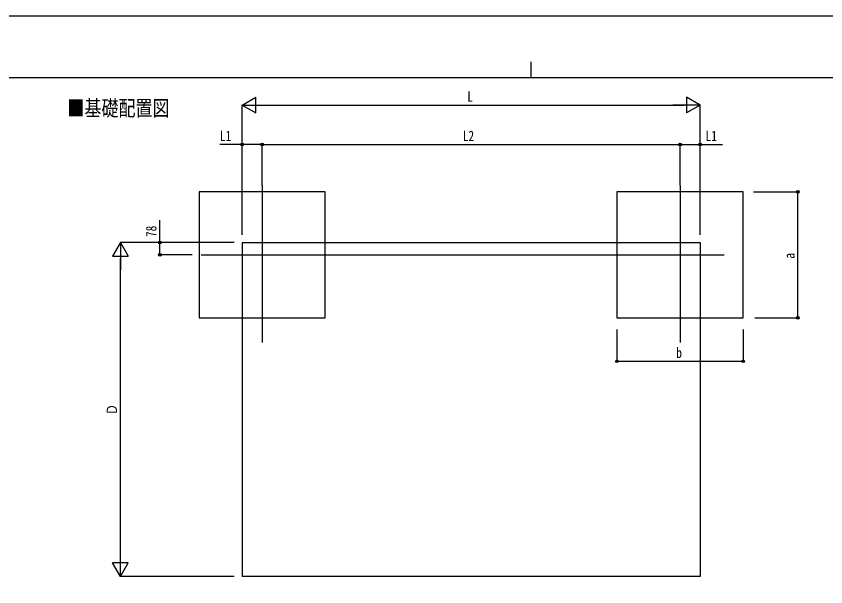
# Model space of a CAD drawing. Units: millimetres, scale not verified. Extents: x -8410 to 8410, y -5940 to 5940.
# Drawn here: x -3275 to 1861, y 2321 to 5940 of the extents above; entities that cross this region are included whole.
import ezdxf
from ezdxf.enums import TextEntityAlignment as Align

# ---------------------------------------------------------------- set-up
doc = ezdxf.new("R2010")
doc.units = ezdxf.units.MM
doc.header["$LTSCALE"] = 30
for name, color, linetype in [('0-2_USER1', 3, 'Continuous'), ('0-3_YKK_12', 2, 'Continuous'), ('0-5_YKK_A1', 4, 'Continuous'), ('0-6_YKK_D', 6, 'Continuous'), ('0-7_YKK_ZWAK', 7, 'Continuous')]:
    doc.layers.add(name, color=color, linetype=linetype)
doc.styles.add('ＭＳ ゴシック', font='')
doc.styles.get('ＭＳ ゴシック').set_extended_font_data('MS Gothic')

msp = doc.modelspace()

# ---------------------------------------------------------------- linework, layer by layer
at = {"layer": '0-3_YKK_12'}
for p, q in [((-1713.92, 4866.52), (-1713.92, 3871.35)), ((936.08, 4866.52), (936.08, 3871.35)), ((-2101.88, 4426.43), (1217.22, 4426.43))]:
    msp.add_line(p, q, dxfattribs=at)
at = {"layer": '0-5_YKK_A1'}
for p, q in [((-1840.92, 4504.23), (1063.08, 4504.23)), ((-1840.92, 4504.23), (-1840.92, 2385.85)), ((1063.08, 4504.23), (1063.08, 2385.85)), ((1063.08, 2385.85), (-1840.92, 2385.85))]:
    msp.add_line(p, q, dxfattribs=at)
for points in [[(-2113.92, 4026.43), (-1313.92, 4026.43), (-1313.92, 4826.43), (-2113.92, 4826.43)], [(536.08, 4026.43), (1336.08, 4026.43), (1336.08, 4826.43), (536.08, 4826.43)]]:
    msp.add_lwpolyline(points, close=True, dxfattribs=at)
at = {"layer": '0-6_YKK_D'}
for p, q in [((-1840.92, 5376.43), (-1754.31, 5426.43)), ((-1754.31, 5326.43), (-1754.31, 5426.43)), ((1063.08, 5376.43), (976.48, 5426.43)), ((976.48, 5426.43), (976.48, 5326.43)), ((-1840.92, 4554.23), (-1840.92, 5377.43)), ((-1840.92, 5376.43), (-1754.31, 5326.43)), ((-1840.92, 5376.43), (-1667.71, 5376.43)), ((-1740.92, 5376.43), (963.08, 5376.43)), ((1063.08, 5376.43), (889.88, 5376.43)), ((1063.08, 5376.43), (976.48, 5326.43)), ((1063.08, 4554.23), (1063.08, 5377.43)), ((-1840.92, 4554.23), (-1840.92, 5127.43)), ((-1713.92, 4866.52), (-1713.92, 5127.43)), ((-1713.92, 4866.52), (-1713.92, 5127.43)), ((-1713.92, 5126.43), (936.08, 5126.43)), ((936.08, 4866.52), (936.08, 5127.43)), ((936.08, 4866.52), (936.08, 5127.43)), ((1063.08, 4554.23), (1063.08, 5127.43)), ((1403.24, 4826.43), (1685.19, 4826.43)), ((1684.19, 4026.43), (1684.19, 4826.43)), ((-2613.92, 4504.23), (-2663.92, 4417.63)), ((-1890.92, 4504.23), (-2614.92, 4504.23)), ((-2613.92, 4504.23), (-2563.92, 4417.63)), ((-2613.92, 4504.23), (-2613.92, 4331.03)), ((-1890.92, 4504.23), (-2364.92, 4504.23)), ((-2663.92, 4417.63), (-2563.92, 4417.63)), ((-2159.36, 4426.43), (-2364.92, 4426.43)), ((-2613.92, 2485.85), (-2613.92, 4404.23)), ((1411.08, 4026.43), (1685.19, 4026.43)), ((536.08, 3952.23), (536.08, 3750.43)), ((1336.08, 3952.41), (1336.08, 3750.43)), ((536.08, 3751.43), (1336.08, 3751.43)), ((-2613.92, 2385.85), (-2613.92, 2559.06)), ((-2613.92, 2385.85), (-2663.92, 2472.45)), ((-2563.92, 2472.45), (-2663.92, 2472.45)), ((-2613.92, 2385.85), (-2563.92, 2472.45)), ((-1890.92, 2385.85), (-2614.92, 2385.85))]:
    msp.add_line(p, q, dxfattribs=at)
for points in [[(-1713.92, 5126.43), (-1840.92, 5126.43), (-1983.52, 5126.43)], [(936.08, 5126.43), (1063.08, 5126.43), (1205.68, 5126.43)], [(-2363.92, 4426.43), (-2363.92, 4504.23), (-2363.92, 4646.5)]]:
    msp.add_lwpolyline(points, dxfattribs=at)
for centre in [(-1840.92, 5126.43), (-1713.92, 5126.43), (-1713.92, 5126.43), (936.08, 5126.43), (936.08, 5126.43), (1063.08, 5126.43), (1684.19, 4826.43), (-2363.92, 4504.23), (-2363.92, 4426.43), (1684.19, 4026.43), (536.08, 3751.43), (1336.08, 3751.43)]:
    msp.add_circle(centre, 8.5, dxfattribs=at)
at = {"layer": '0-7_YKK_ZWAK'}
for p, q in [((-9.96, 5650), (-9.96, 5550)), ((7790.04, 5550), (-7809.96, 5550))]:
    msp.add_line(p, q, dxfattribs=at)
msp.add_lwpolyline([(-8410, -5940), (8410, -5940), (8410, 5940), (-8410, 5940)], close=True, dxfattribs=at)

# ---------------------------------------------------------------- texts
at = {"layer": '0-2_USER1', "style": 'ＭＳ ゴシック', "width": 0.8}
msp.add_text('■基礎配置図', height=98.97, dxfattribs=at).set_placement((-2949.91, 5277.58), align=Align.BOTTOM_LEFT)
at = {"layer": '0-6_YKK_D', "style": 'ＭＳ ゴシック', "width": 0.8}
for s, p in [('L', (-412.92, 5377.43)), ('L1', (-1982.18, 5127.76)), ('L2', (-441.72, 5128.1)), ('L1', (1098.75, 5127.76)), ('b', (912.08, 3752.76))]:
    msp.add_text(s, height=65.98, dxfattribs=at).set_placement(p, align=Align.BOTTOM_LEFT)
for s, p in [('78', (-2365.25, 4539.56)), ('a', (1682.52, 4402.43)), ('Ｄ', (-2614.92, 3409.04))]:
    msp.add_text(s, height=65.98, rotation=90, dxfattribs=at).set_placement(p, align=Align.BOTTOM_LEFT)

doc.saveas('drawing.dxf')
